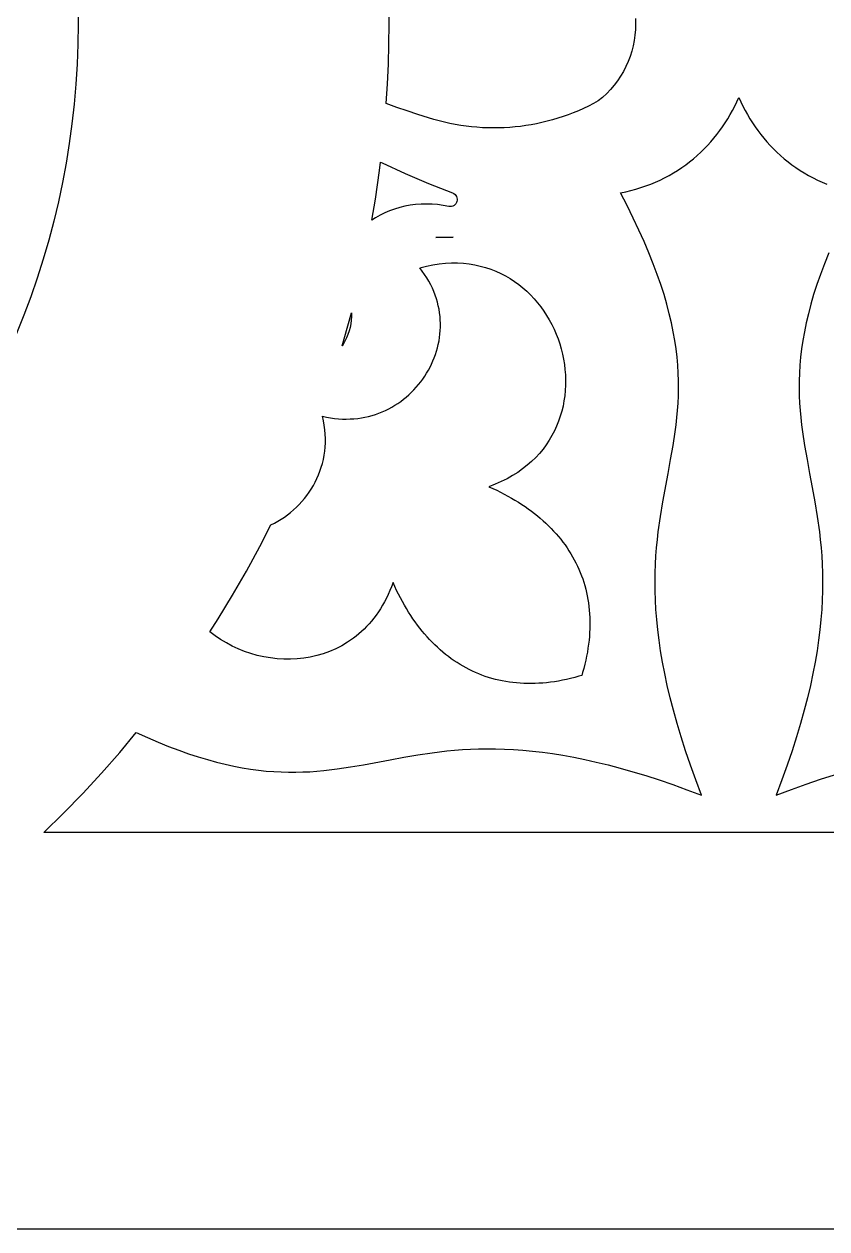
# Model space of a CAD drawing. Extents: x -352 to 352, y -78 to 78.
# Drawn here: x 48.5 to 100.2, y -77.5 to 0 of the extents above; entities that cross this region are included whole.
import ezdxf

# ---------------------------------------------------------------- set-up
doc = ezdxf.new("R2010")
doc.units = 0
doc.layers.get('0').update_dxf_attribs({"linetype": 'CONTINUOUS'})

msp = doc.modelspace()

# ---------------------------------------------------------------- linework, layer by layer
for points in [[(-352.5, -77.5), (352.5, -77.5), (352.5, 77.5), (-352.5, 77.5)], [(71.552, -8.931), (73.033, -9.615), (74.542, -10.257), (76.086, -10.857), (76.175, -10.901), (76.247, -10.957), (76.302, -11.022), (76.343, -11.094), (76.368, -11.171), (76.379, -11.251), (76.376, -11.332), (76.359, -11.411), (76.331, -11.486), (76.29, -11.556), (76.239, -11.617), (76.176, -11.669), (76.104, -11.709), (76.022, -11.734), (75.931, -11.742), (75.833, -11.733), (75.469, -11.662), (75.116, -11.613), (74.762, -11.584), (74.408, -11.573), (74.056, -11.582), (73.706, -11.609), (73.359, -11.654), (73.017, -11.718), (72.681, -11.8), (72.353, -11.899), (72.032, -12.015), (71.721, -12.149), (71.42, -12.299), (71.13, -12.465), (70.893, -12.621), (71.123, -11.269), (71.389, -9.426), (71.453, -8.881)], [(76.118, -13.715), (74.999, -13.736), (75.363, -13.711), (75.736, -13.705)], [(73.973, -15.673), (74.398, -15.567), (74.816, -15.483), (75.226, -15.422), (75.628, -15.383), (76.023, -15.364), (76.409, -15.365), (76.787, -15.387), (77.156, -15.427), (77.517, -15.486), (77.869, -15.563), (78.211, -15.657), (78.545, -15.768), (78.869, -15.894), (79.183, -16.037), (79.488, -16.194), (79.782, -16.366), (80.066, -16.551), (80.34, -16.75), (80.603, -16.961), (80.856, -17.184), (81.097, -17.419), (81.328, -17.664), (81.546, -17.919), (81.754, -18.184), (81.949, -18.458), (82.133, -18.74), (82.305, -19.03), (82.464, -19.327), (82.611, -19.631), (82.745, -19.941), (82.867, -20.256), (82.975, -20.575), (83.07, -20.899), (83.152, -21.227), (83.22, -21.558), (83.274, -21.891), (83.314, -22.225), (83.34, -22.561), (83.352, -22.898), (83.349, -23.234), (83.331, -23.57), (83.299, -23.905), (83.251, -24.238), (83.188, -24.569), (83.109, -24.896), (83.015, -25.22), (82.905, -25.54), (82.779, -25.855), (82.636, -26.165), (82.478, -26.469), (82.302, -26.766), (82.11, -27.056), (81.901, -27.338), (81.674, -27.612), (81.43, -27.877), (81.169, -28.132), (80.889, -28.377), (80.592, -28.612), (80.277, -28.835), (79.943, -29.046), (79.591, -29.245), (79.22, -29.43), (78.831, -29.602), (78.422, -29.759), (78.675, -29.873), (78.923, -29.99), (79.167, -30.11), (79.407, -30.233), (79.641, -30.36), (79.871, -30.489), (80.097, -30.621), (80.317, -30.757), (80.533, -30.895), (80.744, -31.037), (80.951, -31.181), (81.152, -31.328), (81.349, -31.478), (81.54, -31.632), (81.727, -31.788), (81.909, -31.947), (82.086, -32.108), (82.257, -32.273), (82.424, -32.44), (82.586, -32.61), (82.742, -32.783), (82.893, -32.959), (83.039, -33.137), (83.18, -33.318), (83.316, -33.502), (83.446, -33.688), (83.571, -33.877), (83.691, -34.068), (83.806, -34.262), (83.915, -34.459), (84.018, -34.658), (84.116, -34.86), (84.209, -35.064), (84.296, -35.271), (84.377, -35.48), (84.453, -35.691), (84.524, -35.905), (84.588, -36.122), (84.647, -36.34), (84.701, -36.561), (84.748, -36.785), (84.79, -37.011), (84.826, -37.238), (84.856, -37.469), (84.88, -37.701), (84.899, -37.936), (84.911, -38.173), (84.918, -38.412), (84.919, -38.653), (84.913, -38.896), (84.902, -39.142), (84.884, -39.389), (84.86, -39.639), (84.831, -39.89), (84.795, -40.144), (84.753, -40.4), (84.704, -40.657), (84.65, -40.917), (84.589, -41.178), (84.521, -41.442), (84.448, -41.707), (84.391, -41.895), (84.203, -41.952), (83.938, -42.025), (83.674, -42.092), (83.413, -42.153), (83.153, -42.208), (82.896, -42.256), (82.64, -42.299), (82.386, -42.334), (82.135, -42.364), (81.885, -42.388), (81.638, -42.405), (81.392, -42.417), (81.149, -42.422), (80.908, -42.422), (80.669, -42.415), (80.432, -42.403), (80.197, -42.384), (79.965, -42.36), (79.735, -42.33), (79.507, -42.294), (79.281, -42.252), (79.058, -42.204), (78.837, -42.151), (78.618, -42.092), (78.402, -42.027), (78.188, -41.957), (77.976, -41.881), (77.767, -41.8), (77.56, -41.713), (77.356, -41.62), (77.155, -41.522), (76.955, -41.418), (76.759, -41.309), (76.565, -41.195), (76.373, -41.075), (76.184, -40.95), (75.998, -40.82), (75.814, -40.684), (75.633, -40.543), (75.455, -40.397), (75.279, -40.246), (75.107, -40.089), (74.936, -39.928), (74.769, -39.761), (74.605, -39.589), (74.443, -39.413), (74.284, -39.231), (74.128, -39.044), (73.975, -38.852), (73.825, -38.656), (73.677, -38.454), (73.533, -38.248), (73.391, -38.037), (73.253, -37.821), (73.118, -37.601), (72.985, -37.375), (72.856, -37.145), (72.73, -36.91), (72.606, -36.671), (72.486, -36.427), (72.369, -36.178), (72.256, -35.925), (72.157, -36.188), (72.052, -36.443), (71.942, -36.691), (71.826, -36.931), (71.705, -37.163), (71.578, -37.387), (71.446, -37.604), (71.309, -37.813), (71.168, -38.015), (71.021, -38.21), (70.87, -38.397), (70.715, -38.577), (70.556, -38.75), (70.392, -38.915), (70.225, -39.074), (70.054, -39.225), (69.879, -39.369), (69.701, -39.506), (69.335, -39.76), (68.957, -39.986), (68.568, -40.185), (68.17, -40.358), (67.764, -40.504), (67.351, -40.624), (66.932, -40.719), (66.509, -40.789), (66.082, -40.834), (65.654, -40.854), (65.224, -40.851), (64.796, -40.824), (64.369, -40.775), (63.945, -40.702), (63.525, -40.607), (63.11, -40.49), (62.703, -40.352), (62.303, -40.192), (61.912, -40.012), (61.532, -39.811), (61.164, -39.59), (60.808, -39.35), (60.466, -39.09), (61.005, -38.256), (61.937, -36.732), (62.831, -35.184), (63.688, -33.611), (64.403, -32.218), (64.627, -32.106), (64.846, -31.984), (65.06, -31.854), (65.268, -31.715), (65.472, -31.568), (65.669, -31.413), (65.86, -31.25), (66.044, -31.079), (66.222, -30.901), (66.393, -30.716), (66.556, -30.523), (66.711, -30.324), (66.859, -30.117), (66.998, -29.905), (67.128, -29.686), (67.249, -29.462), (67.361, -29.231), (67.464, -28.995), (67.556, -28.753), (67.639, -28.507), (67.71, -28.255), (67.771, -27.999), (67.821, -27.738), (67.86, -27.473), (67.886, -27.204), (67.901, -26.93), (67.903, -26.654), (67.893, -26.373), (67.869, -26.09), (67.832, -25.803), (67.782, -25.513), (67.718, -25.221), (67.979, -25.279), (68.238, -25.326), (68.494, -25.362), (68.749, -25.388), (69.001, -25.403), (69.25, -25.407), (69.496, -25.402), (69.74, -25.387), (69.98, -25.362), (70.217, -25.328), (70.45, -25.285), (70.68, -25.232), (70.906, -25.171), (71.129, -25.102), (71.347, -25.024), (71.561, -24.938), (71.771, -24.845), (71.976, -24.744), (72.177, -24.635), (72.373, -24.519), (72.564, -24.396), (72.749, -24.267), (72.93, -24.131), (73.105, -23.989), (73.275, -23.84), (73.439, -23.686), (73.597, -23.526), (73.749, -23.361), (73.895, -23.191), (74.035, -23.016), (74.168, -22.835), (74.295, -22.651), (74.415, -22.462), (74.528, -22.269), (74.634, -22.072), (74.733, -21.871), (74.824, -21.668), (74.908, -21.46), (74.985, -21.25), (75.053, -21.037), (75.114, -20.822), (75.166, -20.604), (75.211, -20.384), (75.247, -20.163), (75.274, -19.939), (75.293, -19.714), (75.303, -19.488), (75.304, -19.261), (75.295, -19.033), (75.278, -18.805), (75.251, -18.576), (75.214, -18.347), (75.168, -18.119), (75.112, -17.89), (75.045, -17.662), (74.969, -17.435), (74.882, -17.209), (74.785, -16.984), (74.677, -16.761), (74.558, -16.539), (74.429, -16.319), (74.288, -16.101), (74.136, -15.886)], [(69.583, -18.567), (69.585, -18.807), (69.57, -19.045), (69.539, -19.281), (69.492, -19.513), (69.431, -19.741), (69.355, -19.965), (69.264, -20.183), (69.159, -20.395), (69.041, -20.6), (68.975, -20.7), (69.115, -20.243), (69.583, -18.563)]]:
    msp.add_lwpolyline(points, close=True)
msp.add_lwpolyline([(0, -52, -0.414214), (-52, 0, -0.414214), (0, 52, -0.414214), (52, 0, -0.414214)], format="xyb", close=True)
for points in [[(87.846, 0.357), (87.857, 0.001), (87.846, -0.356), (87.816, -0.711), (87.766, -1.061), (87.697, -1.408), (87.608, -1.749), (87.501, -2.085), (87.375, -2.414), (87.23, -2.736), (87.068, -3.049), (86.888, -3.353), (86.691, -3.648), (86.477, -3.931), (86.246, -4.204), (85.998, -4.464), (85.735, -4.711), (85.455, -4.944), (85.141, -5.113), (84.823, -5.274), (84.502, -5.427), (84.178, -5.57), (83.851, -5.706), (83.521, -5.832), (83.188, -5.95), (82.853, -6.059), (82.516, -6.159), (82.177, -6.251), (81.836, -6.334), (81.493, -6.408), (81.148, -6.473), (80.802, -6.529), (80.455, -6.577), (80.107, -6.616), (79.758, -6.646), (79.408, -6.667), (79.058, -6.679), (78.708, -6.682), (78.357, -6.677), (78.006, -6.662), (77.655, -6.639), (77.305, -6.606), (76.955, -6.565), (76.606, -6.514), (76.258, -6.455), (75.91, -6.386), (75.564, -6.308), (75.22, -6.222), (74.877, -6.126), (74.535, -6.021), (73.85, -5.809), (73.168, -5.587), (72.49, -5.355), (71.816, -5.112), (71.897, -3.842), (71.954, -2.567), (71.989, -1.286), (72, 0), (71.989, 1.283)], [(141.776, -51.999), (94.5, -51.999), (94.495, -51.999), (49.793, -51.999), (51.055, -50.762), (52.292, -49.487), (53.498, -48.182), (54.672, -46.848), (55.741, -45.57), (56.453, -45.892), (57.145, -46.188), (57.816, -46.459), (58.468, -46.707), (59.101, -46.931), (59.717, -47.132), (60.315, -47.313), (60.898, -47.472), (61.465, -47.612), (62.017, -47.733), (62.556, -47.836), (63.081, -47.922), (63.595, -47.991), (64.097, -48.045), (64.588, -48.084), (65.069, -48.109), (65.541, -48.121), (66.006, -48.121), (66.462, -48.109), (66.912, -48.088), (67.356, -48.056), (67.795, -48.016), (68.66, -47.913), (69.515, -47.784), (70.365, -47.638), (72.077, -47.317), (72.951, -47.157), (73.846, -47.005), (74.768, -46.869), (75.241, -46.809), (75.723, -46.755), (76.215, -46.709), (76.718, -46.671), (77.233, -46.642), (77.76, -46.622), (78.3, -46.614), (78.853, -46.617), (79.422, -46.632), (80.006, -46.66), (80.606, -46.703), (81.223, -46.76), (81.858, -46.834), (82.512, -46.923), (83.185, -47.031), (83.879, -47.156), (84.593, -47.301), (85.329, -47.466), (86.088, -47.651), (86.871, -47.858), (87.677, -48.088), (88.508, -48.341), (89.366, -48.618), (90.249, -48.92), (91.161, -49.249), (92.1, -49.604), (91.728, -48.619), (91.386, -47.665), (91.072, -46.741), (90.785, -45.847), (90.525, -44.98), (90.291, -44.141), (90.081, -43.328), (89.894, -42.541), (89.731, -41.778), (89.588, -41.039), (89.467, -40.323), (89.365, -39.628), (89.281, -38.954), (89.215, -38.3), (89.166, -37.666), (89.133, -37.049), (89.115, -36.45), (89.11, -35.866), (89.118, -35.299), (89.138, -34.746), (89.168, -34.206), (89.209, -33.679), (89.258, -33.164), (89.315, -32.659), (89.45, -31.679), (89.604, -30.731), (89.941, -28.903), (90.108, -28.008), (90.264, -27.117), (90.401, -26.221), (90.46, -25.769), (90.511, -25.313), (90.553, -24.853), (90.585, -24.387), (90.607, -23.914), (90.618, -23.434), (90.615, -22.946), (90.6, -22.448), (90.569, -21.94), (90.523, -21.421), (90.461, -20.89), (90.381, -20.346), (90.282, -19.788), (90.164, -19.216), (90.026, -18.627), (89.866, -18.022), (89.684, -17.4), (89.479, -16.759), (89.249, -16.099), (88.994, -15.418), (88.713, -14.716), (88.404, -13.992), (88.067, -13.246), (87.701, -12.475), (87.305, -11.679), (86.877, -10.858), (87.218, -10.789), (87.553, -10.709), (87.882, -10.62), (88.204, -10.521), (88.521, -10.412), (88.831, -10.295), (89.135, -10.168), (89.433, -10.033), (89.724, -9.889), (90.009, -9.737), (90.287, -9.577), (90.559, -9.409), (90.824, -9.233), (91.082, -9.049), (91.333, -8.859), (91.578, -8.661), (91.815, -8.457), (92.045, -8.246), (92.269, -8.029), (92.485, -7.805), (92.694, -7.576), (92.896, -7.341), (93.09, -7.1), (93.277, -6.854), (93.456, -6.603), (93.628, -6.347), (93.793, -6.087), (93.949, -5.822), (94.098, -5.553), (94.239, -5.279), (94.372, -5.002), (94.497, -4.722), (94.622, -5.002), (94.756, -5.279), (94.897, -5.553), (95.045, -5.822), (95.202, -6.087), (95.366, -6.347), (95.538, -6.603), (95.718, -6.854), (95.905, -7.1), (96.099, -7.341), (96.301, -7.576), (96.51, -7.805), (96.726, -8.029), (96.949, -8.246), (97.18, -8.457), (97.417, -8.661), (97.661, -8.859), (97.913, -9.049), (98.171, -9.233), (98.436, -9.409), (98.707, -9.577), (98.986, -9.737), (99.27, -9.889), (99.562, -10.033), (99.859, -10.168), (100.163, -10.295)], [(100.282, -14.716), (100.001, -15.418), (99.746, -16.099), (99.516, -16.759), (99.31, -17.4), (99.128, -18.022), (98.969, -18.627), (98.83, -19.216), (98.712, -19.788), (98.614, -20.346), (98.534, -20.89), (98.471, -21.421), (98.425, -21.94), (98.395, -22.448), (98.379, -22.946), (98.377, -23.434), (98.387, -23.914), (98.409, -24.387), (98.442, -24.853), (98.484, -25.313), (98.535, -25.769), (98.594, -26.221), (98.73, -27.117), (98.886, -28.008), (99.053, -28.903), (99.224, -29.808), (99.39, -30.731), (99.545, -31.679), (99.679, -32.659), (99.736, -33.164), (99.786, -33.679), (99.826, -34.206), (99.857, -34.746), (99.877, -35.299), (99.885, -35.866), (99.88, -36.45), (99.861, -37.049), (99.828, -37.666), (99.779, -38.3), (99.713, -38.954), (99.63, -39.628), (99.528, -40.323), (99.406, -41.039), (99.264, -41.778), (99.1, -42.541), (98.914, -43.328), (98.704, -44.141), (98.469, -44.98), (98.209, -45.847), (97.923, -46.741), (97.609, -47.665), (97.267, -48.619), (96.895, -49.604), (97.88, -49.232), (98.833, -48.89), (99.757, -48.576), (100.652, -48.289)]]:
    msp.add_lwpolyline(points)

doc.saveas('drawing.dxf')
